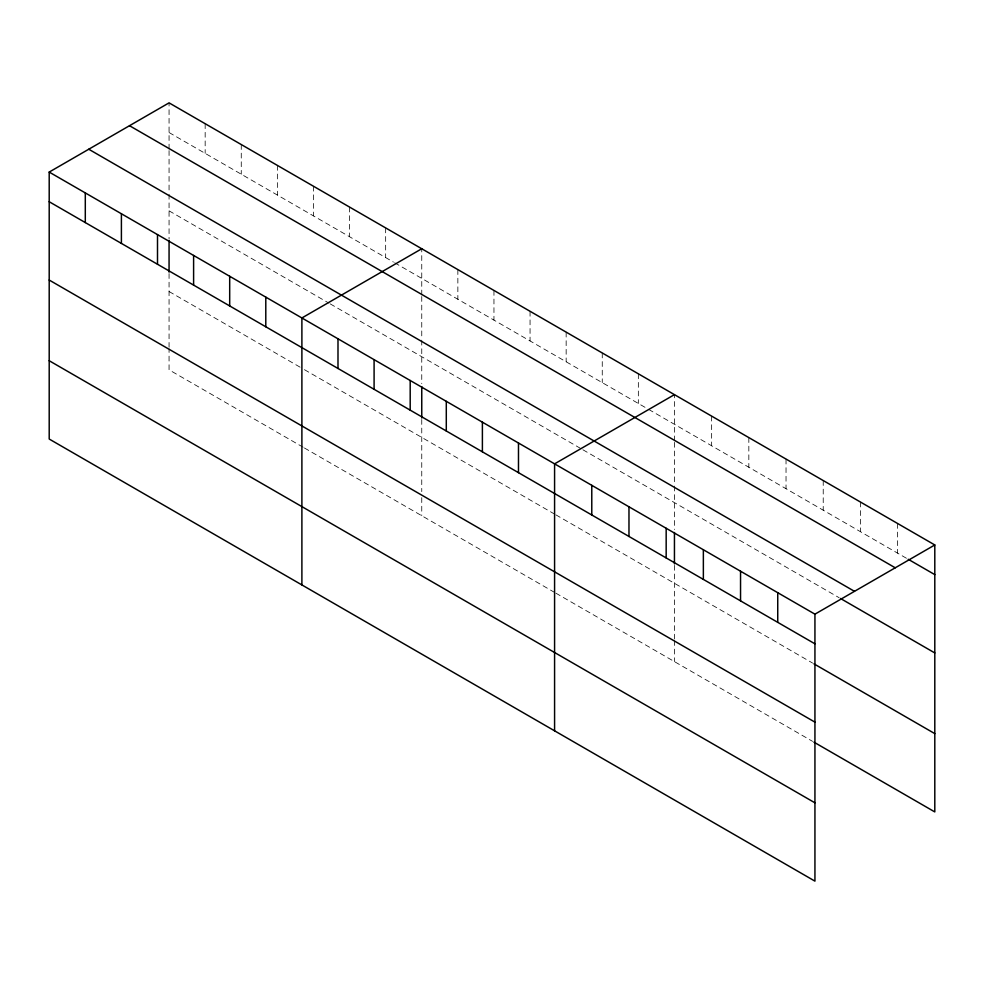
<?xml version="1.0" encoding="UTF-8"?>
<svg xmlns="http://www.w3.org/2000/svg" width="984" height="984" viewBox="0 0 984 984"><rect width="100%" height="100%" fill="white"/><g stroke="black" fill="none" stroke-linecap="round" stroke-linejoin="round"><path stroke-width="0.74" stroke-dasharray="4.92 3.69" d="M169.063 150.601L169.063 192.766M169.063 149.088L169.063 102.865M421.755 296.492L421.755 338.656M421.755 294.979L421.755 248.755M674.446 442.382L674.446 484.546M674.446 440.881L674.446 394.646M169.063 132.532L393.391 262.039M394.682 262.789L647.374 408.68M648.665 409.418L906.904 558.518M169.063 210.834L328.927 303.133M330.218 303.884L581.618 449.024M582.909 449.774L839.155 597.718M169.063 291.522L303.146 368.938M304.437 369.677L554.546 514.078M555.837 514.829L812.599 663.068M303.146 447.24L169.063 369.836L169.063 348.754M304.437 447.991L554.546 592.393M555.837 593.143L812.599 741.37M897.605 523.488L897.605 553.143M860.41 502.012L860.41 531.68M823.227 480.549L823.227 510.204M786.031 459.073L786.031 488.728M748.836 437.597L748.836 467.252M711.641 416.121L711.641 445.789M674.446 486.059L674.446 529.515M674.446 565.37L674.446 639.022M674.446 640.535L674.446 661.617M638.345 373.809L638.345 403.465M602.257 352.973L602.257 382.628M566.157 332.125L566.157 361.78M530.056 311.288L530.056 340.944M493.956 290.44L493.956 320.108M457.855 269.604L457.855 299.259M421.755 340.169L421.755 383.625M421.755 419.479L421.755 491.631M421.755 497.658L421.755 515.727M385.654 227.919L385.654 257.574M349.554 207.083L349.554 236.738M313.465 186.234L313.465 215.89M277.365 165.398L277.365 195.053M241.264 144.55L241.264 174.205M205.164 123.713L205.164 153.369M169.063 194.278L169.063 239.223M169.063 273.589L169.063 347.241"/><path stroke-width="1.48" d="M49.2 172.077L814.936 614.164L814.936 881.135L49.2 439.036L49.2 172.077L169.063 102.865L934.8 544.964L934.8 811.923L813.928 742.145M421.755 248.755L301.891 317.967L301.891 584.927M674.446 394.646L554.582 463.858L554.582 730.817M814.936 614.164L934.8 544.964M908.232 559.281L934.8 574.619M129.507 125.706L895.243 567.805M88.757 149.236L854.493 591.335M840.484 598.481L934.8 652.933M49.2 201.732L814.936 643.819M813.928 663.831L934.8 733.621M49.2 280.046L814.936 722.133M49.2 360.722L814.936 802.821M777.741 592.688L777.741 622.355M740.546 571.224L740.546 600.88M703.363 549.748L703.363 579.404M674.446 532.504L674.446 563.881M666.168 528.273L666.168 557.928M628.973 506.797L628.973 536.464M591.778 485.321L591.778 514.989M518.482 443.009L518.482 472.677M482.394 422.173L482.394 451.828M446.293 401.324L446.293 430.992M421.755 386.614L421.755 417.991M410.193 380.488L410.193 410.143M374.092 359.64L374.092 389.307M337.992 338.803L337.992 368.459M265.791 297.119L265.791 326.774M229.69 276.283L229.69 305.938M193.602 255.434L193.602 285.102M169.063 240.723L169.063 272.101M157.502 234.598L157.502 264.253M121.401 213.749L121.401 243.417M85.3 192.913L85.3 222.568"/></g></svg>
